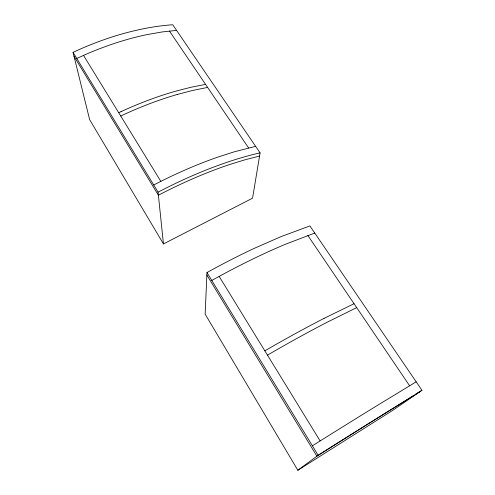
<?xml version="1.0" encoding="UTF-8"?>
<svg xmlns="http://www.w3.org/2000/svg" width="495" height="495" viewBox="0 0 495 495"><rect width="100%" height="100%" fill="white"/><g stroke="black" fill="none" stroke-linecap="round" stroke-linejoin="round"><path stroke-width="0.74" d="M206.978 272.535L205.14 314.127L297.848 470.25L392.646 410.423L421.957 390.289L309.882 225.912L280.646 236.777L254.715 248.162A202.412 45.924 -31.1 0 0 206.978 272.541L318.137 455.27L297.848 470.25M260.079 152.862L252.568 198.173L163.455 243.936L89.632 119.617L73.043 52.359A182.711 91.173 -29.1 0 1 117.884 35.17C135.748 29.849 154.118 26.056 172.73 24.75L260.079 152.862C241.22 157.138 222.837 163.325 204.899 170.503A195.42 63.459 -30.5 0 0 158.078 192.147L163.455 243.936M312.37 445.797L322.703 439.331A218.419 4.715 -32.3 0 1 380.055 403.784L416.184 381.824M419.853 391.737L367.872 423.98A218.642 2.32 -32.4 0 0 318.137 455.27M413.35 395.759L391.854 409.13A217.695 2.289 -32.4 0 0 316.899 456.18L206.867 275.034M415.41 394.342L421.957 390.289M264.844 350.856L267.356 349.396A210.499 26.897 -31.7 0 1 324.052 318.384M267.473 355.144L269.985 353.678A210.876 25.87 -31.7 0 1 326.725 322.455L356.697 307.618M211.786 280.442L221.605 275.059A204.194 44.327 -31.2 0 1 285.553 244.208L314.758 233.065M153.722 184.988L163.214 180.18A195.315 65.105 -30.4 0 1 218.208 156.977L233.826 151.946L255.624 146.328M324.058 318.384L354.043 303.701M120.743 116.034L123.057 114.933A189.362 78.507 -29.8 0 1 177.222 94.477M118.732 112.749L121.04 111.653M76.762 58.478L85.802 54.394A184.078 90.344 -29.2 0 1 146.935 34.631L162.119 31.958L176.573 30.381M177.222 94.471L192.796 90.412L207.615 87.417M259.547 156.061L245.371 159.687L230.286 164.321A194.758 62.735 -30.5 0 0 158.4 195.228L74.021 56.331M205.549 84.373L190.73 87.318L175.162 91.328A189.059 79.163 -29.8 0 0 121.034 111.647M169.445 31.037L248.595 147.943M307.859 235.484L409.619 385.784M83.544 55.415L160.844 181.38M219.155 276.402L320.129 440.94M73.043 52.359L158.078 192.153"/></g></svg>
